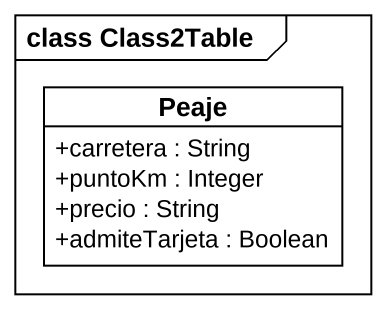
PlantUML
@startuml
mainframe class Class2Table
hide circle
hide empty members
skinparam classAttributeIconSize 0
class Peaje {
  +carretera : String
  +puntoKm : Integer
  +precio : String
  +admiteTarjeta : Boolean
}
@enduml
